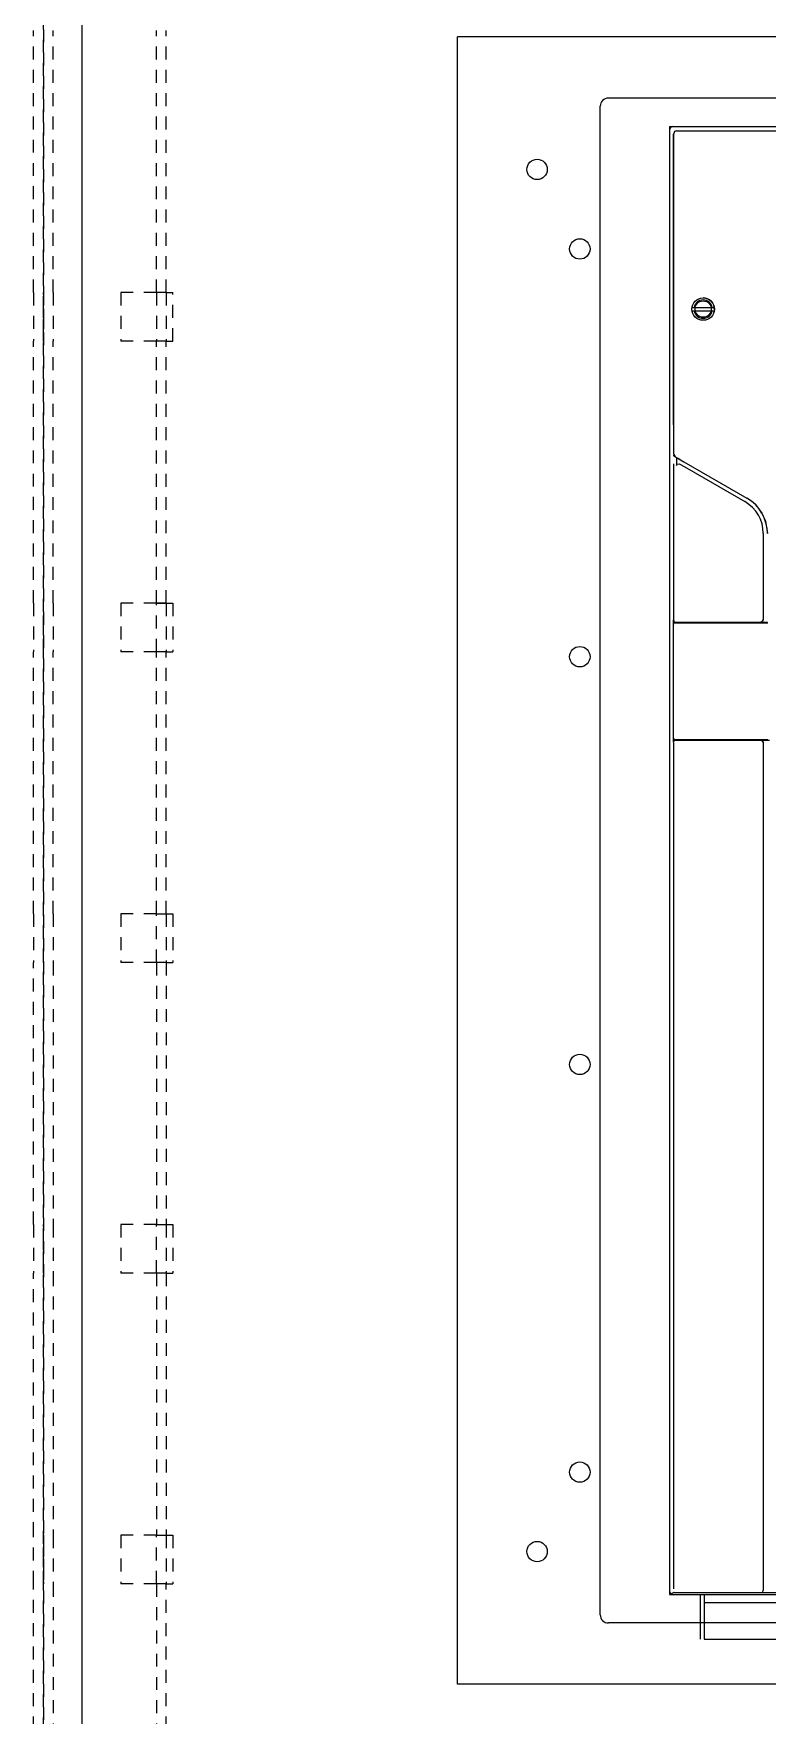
# Model space of a CAD drawing. Header units: inches. Extents: x 6 to 369, y -225 to 2.
# Drawn here: x 86.93 to 94.01, y -37.5 to -21.26 of the extents above; entities that cross this region are included whole.
import ezdxf

# ---------------------------------------------------------------- set-up
doc = ezdxf.new("R2010")
doc.units = ezdxf.units.IN
doc.header["$MEASUREMENT"] = 0
doc.linetypes.add('DOT2', pattern=[0.125, 0, -0.125])
doc.linetypes.add('HIDDEN2', pattern=[0.1875, 0.125, -0.0625])
for name, color, linetype in [('Cabinet', 253, 'HIDDEN2'), ('CB_E3_W_HR_3P', 10, 'Continuous'), ('CB_E3_W_HR_3P_DOOR_CUTOUT_FLUSH&EXTENDED_NO-FLANGE', 255, 'Continuous'), ('CB_E3_W_HR_3P_DOOR_CUTOUT_FLUSH_FLANGED', 2, 'Continuous'), ('D', 3, 'Continuous')]:
    doc.layers.add(name, color=color, linetype=linetype)

# ---------------------------------------------------------------- blocks, each defined once
blk = doc.blocks.new('A$C065B1C50')
at = {"layer": 'CB_E3_W_HR_3P'}
for centre in [(3.465, 15.512), (7.402, 15.512), (11.339, 15.512), (0.768, 14.626), (1.181, 13.858), (13.622, 13.858), (1.181, 9.921), (13.622, 9.921), (1.181, 5.984), (13.622, 5.984), (1.181, 2.047), (13.622, 2.047), (0.768, 1.28), (4.449, 0.394), (10.354, 0.394)]:
    blk.add_circle(centre, 0.0984, dxfattribs=at)
at = {"layer": 'CB_E3_W_HR_3P_DOOR_CUTOUT_FLUSH&EXTENDED_NO-FLANGE'}
for p, q in [((13.346, 15.315), (1.457, 15.315)), ((1.378, 0.669), (1.378, 15.236)), ((13.425, 0.669), (13.425, 15.236)), ((13.346, 0.591), (1.457, 0.591))]:
    blk.add_line(p, q, dxfattribs=at)
for centre, start, end in [((1.457, 15.236), 89.9998, 180.0002), ((13.346, 15.236), 0, 90), ((1.457, 0.669), 179.9998, 270.0002), ((13.346, 0.669), 269.9998, 0.0002)]:
    blk.add_arc(centre, 0.0787, start, end, dxfattribs=at)
at = {"layer": 'CB_E3_W_HR_3P_DOOR_CUTOUT_FLUSH_FLANGED'}
for p, q in [((0, 0), (0, 15.906)), ((14.016, 15.906), (0, 15.906)), ((14.016, 0), (14.016, 15.906)), ((14.016, 0), (0, 0))]:
    blk.add_line(p, q, dxfattribs=at)
blk = doc.blocks.new('A$C11D33752')
at = {"layer": 'Cabinet', "linetype": 'HIDDEN2'}
for p, q in [((0, 0), (0, 90)), ((0.094, 78.234), (0.094, 80.765)), ((1.094, 78.234), (1.094, 80.765)), ((1.187, 78.234), (1.187, 80.765)), ((0, 78.234), (0, 77.765)), ((0.094, 78.234), (0.094, 77.765)), ((1.094, 78.234), (0.75, 78.234)), ((0.75, 78.234), (0.75, 77.765)), ((1.094, 78.234), (1.094, 77.765)), ((1.187, 78.234), (1.094, 78.234)), ((1.187, 78.234), (1.187, 77.765)), ((1.187, 78.234), (1.25, 78.234)), ((1.25, 77.765), (1.25, 78.234)), ((0.094, 75.234), (0.094, 77.765)), ((1.094, 77.765), (0.75, 77.765)), ((1.094, 75.234), (1.094, 77.765)), ((1.187, 77.765), (1.094, 77.765)), ((1.187, 75.234), (1.187, 77.765)), ((1.187, 77.765), (1.25, 77.765)), ((0, 74.765), (0, 75.234)), ((0.094, 75.234), (0.094, 74.765)), ((1.094, 75.234), (0.75, 75.234)), ((0.75, 75.234), (0.75, 74.765)), ((1.094, 74.765), (1.094, 75.234)), ((1.094, 75.234), (1.187, 75.234)), ((1.187, 75.234), (1.094, 75.234)), ((1.187, 75.234), (1.187, 74.765)), ((1.187, 75.234), (1.25, 75.234)), ((1.25, 75.234), (1.25, 74.765)), ((0.094, 72.234), (0.094, 74.765)), ((1.094, 74.765), (0.75, 74.765)), ((1.094, 72.234), (1.094, 74.765)), ((1.187, 74.765), (1.094, 74.765)), ((1.187, 74.765), (1.094, 74.765)), ((1.187, 72.234), (1.187, 74.765)), ((1.187, 74.765), (1.25, 74.765)), ((0, 71.765), (0, 72.234)), ((0.094, 72.234), (0.094, 71.765)), ((1.094, 72.234), (0.75, 72.234)), ((0.75, 72.234), (0.75, 71.765)), ((1.094, 71.765), (1.094, 72.234)), ((1.094, 72.234), (1.187, 72.234)), ((1.187, 72.234), (1.187, 71.765)), ((1.187, 72.234), (1.25, 72.234)), ((1.25, 72.234), (1.25, 71.765)), ((0.094, 71.765), (0.094, 69.234)), ((1.094, 71.765), (0.75, 71.765)), ((1.094, 71.765), (1.094, 69.234)), ((1.187, 71.765), (1.094, 71.765)), ((1.187, 71.765), (1.187, 69.234)), ((1.187, 71.765), (1.25, 71.765)), ((0, 68.765), (0, 69.234)), ((0.094, 69.234), (0.094, 68.765)), ((1.094, 69.234), (0.75, 69.234)), ((0.75, 69.234), (0.75, 68.765)), ((1.094, 69.234), (1.187, 69.234)), ((1.094, 68.765), (1.094, 69.234)), ((1.187, 69.234), (1.187, 68.765)), ((1.187, 69.234), (1.25, 69.234)), ((1.25, 69.234), (1.25, 68.765)), ((0.094, 68.765), (0.094, 66.234)), ((1.094, 68.765), (0.75, 68.765)), ((1.094, 68.765), (1.094, 66.234)), ((1.187, 68.765), (1.094, 68.765)), ((1.187, 68.765), (1.187, 66.234)), ((1.187, 68.765), (1.25, 68.765)), ((0, 65.765), (0, 66.234)), ((0.094, 66.234), (0.094, 65.765)), ((1.094, 66.234), (0.75, 66.234)), ((0.75, 66.234), (0.75, 65.765)), ((1.094, 66.234), (1.187, 66.234)), ((1.094, 65.765), (1.094, 66.234)), ((1.187, 66.234), (1.187, 65.765)), ((1.187, 66.234), (1.25, 66.234)), ((1.25, 66.234), (1.25, 65.765)), ((0.094, 65.765), (0.094, 63.234)), ((1.094, 65.765), (0.75, 65.765)), ((1.094, 65.765), (1.094, 63.234)), ((1.187, 65.765), (1.094, 65.765)), ((1.187, 65.765), (1.25, 65.765)), ((1.187, 63.234), (1.187, 65.765))]:
    blk.add_line(p, q, dxfattribs=at)

msp = doc.modelspace()

# ---------------------------------------------------------------- linework, layer by layer
at = {"layer": 'Cabinet', "color": 7, "linetype": 'HIDDEN2'}
for p, q in [((87.02061, -11.99835), (87.02061, -101.99835)), ((86.92686, -23.76385), (86.92686, -21.23285)), ((86.92686, -23.76385), (86.92686, -24.23285)), ((87.02061, -24.23285), (87.02061, -23.76385)), ((86.92686, -26.76385), (86.92686, -24.23285)), ((86.92686, -26.76385), (86.92686, -27.23285)), ((87.02061, -27.23285), (87.02061, -26.76385)), ((86.92686, -29.76385), (86.92686, -27.23285)), ((86.92686, -29.76385), (86.92686, -30.23285)), ((87.02061, -30.23285), (87.02061, -29.76385)), ((86.92686, -32.76385), (86.92686, -30.23285)), ((86.92686, -32.76385), (86.92686, -33.23285)), ((87.02061, -33.23285), (87.02061, -32.76385)), ((86.92686, -35.76385), (86.92686, -33.23285)), ((86.92686, -36.23285), (86.92686, -35.76385)), ((87.02061, -35.76385), (87.02061, -36.23285)), ((86.92686, -38.76385), (86.92686, -36.23285))]:
    msp.add_line(p, q, dxfattribs=at)
at = {"layer": 'Cabinet', "color": 7, "linetype": 'DOT2'}
msp.add_line((93.06799, -22.16254), (103.77665, -22.16254), dxfattribs=at)
msp.add_line((93.06799, -22.16254), (103.77665, -22.16254), dxfattribs=at)
at = {"layer": 'CB_E3_W_HR_3P', "color": 7}
for p, q in [((93.06799, -22.16254), (93.40264, -22.16254)), ((93.06799, -22.16254), (93.06799, -36.33577)), ((93.06799, -22.19403), (93.06799, -36.30428)), ((93.09948, -22.16254), (93.40264, -22.16254)), ((93.10433, -22.23412), (93.10433, -25.04348)), ((93.10736, -22.22947), (93.10838, -22.22947)), ((93.10736, -22.22947), (93.10736, -25.32462)), ((93.1352, -22.20327), (93.13697, -22.20327)), ((93.13593, -22.20191), (93.22122, -22.20191)), ((93.22122, -22.20191), (103.62343, -22.20191)), ((93.40264, -22.16254), (103.44201, -22.16254)), ((93.40264, -22.16254), (103.44201, -22.16254)), ((93.46867, -23.85545), (93.47, -23.85545)), ((93.28875, -23.9086), (93.49684, -23.9086)), ((93.28875, -23.9401), (93.49684, -23.9401)), ((93.29386, -23.96372), (93.29538, -23.96372)), ((93.31579, -23.99325), (93.31692, -23.99325)), ((93.49021, -23.88498), (93.49206, -23.88498)), ((93.10736, -25.32462), (93.10838, -25.3252)), ((93.10396, -25.33857), (93.10513, -25.33925)), ((93.10513, -25.33925), (93.13519, -25.3566)), ((93.10736, -25.41927), (93.10736, -26.92632)), ((93.13519, -25.3566), (93.13519, -25.43326)), ((93.13519, -25.3566), (93.16695, -25.37494)), ((93.13519, -25.3566), (93.20744, -25.39831)), ((93.174, -25.42447), (93.23307, -25.45857)), ((93.20744, -25.39831), (93.81602, -25.74968)), ((93.23307, -25.45857), (93.79634, -25.78377)), ((93.9735, -26.09063), (93.9735, -26.92632)), ((93.10282, -26.92632), (93.10513, -26.92632)), ((93.10282, -26.92632), (93.10282, -28.10743)), ((93.12251, -26.94601), (93.12482, -26.94601)), ((93.12311, -26.95388), (93.22153, -26.95388)), ((93.12482, -26.94601), (93.22322, -26.94601)), ((93.21305, -26.94601), (93.21305, -26.95388)), ((93.21606, -26.94601), (93.21606, -26.95388)), ((93.22153, -26.95388), (94.01681, -26.95388)), ((93.22322, -26.94601), (93.95382, -26.94601)), ((93.96366, -26.94024), (93.95382, -26.94601)), ((93.95382, -26.94601), (94.01287, -26.94601)), ((93.96868, -26.92632), (93.96366, -26.94024)), ((93.10342, -26.97356), (93.10342, -28.06018)), ((93.12251, -28.08774), (93.12482, -28.08774)), ((93.12311, -28.07986), (93.22153, -28.07986)), ((93.12482, -28.08774), (93.22322, -28.08774)), ((93.21305, -28.07986), (93.21305, -28.08774)), ((93.21606, -28.07986), (93.21606, -28.08774)), ((93.22153, -28.07986), (94.01681, -28.07986)), ((93.22322, -28.08774), (93.95382, -28.08774)), ((93.95382, -28.08774), (93.96366, -28.09351)), ((93.95382, -28.08774), (94.03256, -28.08774)), ((93.96366, -28.09351), (93.96673, -28.10743)), ((93.10282, -28.10743), (93.10513, -28.10743)), ((93.10736, -28.11168), (93.10736, -36.28273)), ((93.9735, -28.10743), (93.9735, -36.28689)), ((93.10827, -36.31608), (93.06799, -36.33577)), ((93.06799, -36.33577), (93.40264, -36.33577)), ((93.09949, -36.33577), (93.40264, -36.33577)), ((93.10827, -36.31608), (93.17626, -36.31608)), ((93.17626, -36.31608), (103.66838, -36.31608)), ((93.29239, -36.31812), (93.91923, -36.31812)), ((93.36327, -36.33577), (93.36327, -36.76884)), ((93.40264, -36.33577), (93.40264, -36.76884)), ((93.40264, -36.33577), (103.44201, -36.33577)), ((93.40264, -36.33577), (103.44201, -36.33577)), ((93.40264, -36.33577), (93.40264, -36.41451)), ((93.95382, -36.31839), (93.95382, -36.31863)), ((93.96774, -36.30501), (93.96366, -36.30855)), ((93.9735, -36.2987), (93.96774, -36.30501)), ((93.9735, -36.28689), (93.9735, -36.2987)), ((93.9735, -36.2987), (93.9735, -36.29886)), ((93.40264, -36.41451), (96.20809, -36.41451)), ((93.40264, -36.41451), (93.40264, -36.76884)), ((93.40264, -36.76884), (103.44201, -36.76884)), ((93.40264, -36.76884), (95.41029, -36.76884)), ((93.40264, -36.76884), (103.44201, -36.76884))]:
    msp.add_line(p, q, dxfattribs=at)
for points in [[(93.09948, -22.16254), (93.07721, -22.17176), (93.06799, -22.19403)], [(93.13593, -22.20191), (93.11645, -22.20998), (93.10838, -22.22947)], [(93.10838, -25.3252), (93.12215, -25.34907)], [(93.13518, -25.43326), (93.14227, -25.42071), (93.16079, -25.41899), (93.174, -25.42447)], [(93.89683, -25.81298), (93.95788, -25.89503), (93.99362, -25.97257), (94.01287, -26.09062)], [(93.10282, -26.92632), (93.10859, -26.94024), (93.12251, -26.94601)], [(93.10513, -26.92632), (93.1109, -26.94024), (93.12482, -26.94601)], [(93.12251, -28.08774), (93.10859, -28.09351), (93.10282, -28.10743)], [(93.12482, -28.08774), (93.1109, -28.09351), (93.10513, -28.10743)], [(93.06799, -36.30428), (93.07722, -36.32654), (93.09949, -36.33577)], [(93.11828, -36.31322), (93.22322, -36.31812)], [(93.95382, -36.31839), (93.96774, -36.31262)]]:
    msp.add_lwpolyline(points, dxfattribs=at)
for centre, radius in [((93.39279, -23.92435), 0.10827), ((93.3928, -23.92435), 0.10827), ((93.39279, -23.92435), 0.07874)]:
    msp.add_circle(centre, radius, dxfattribs=at)
for centre, radius, start, end in [((93.39279, -23.92435), 0.08858, 10.240931, 169.759069), ((93.39279, -23.92435), 0.10827, 356.149952, 90), ((93.39279, -23.92435), 0.08858, 190.239122, 349.760878), ((93.61917, -26.09063), 0.35433, 0.000306, 59.999694), ((93.61917, -26.09063), 0.3937, 0.00142, 60), ((93.61917, -26.09063), 0.3937, 0.000265, 60.000161), ((93.12311, -26.97356), 0.01969, 89.999439, 180.000561), ((93.95382, -26.92632), 0.01969, 270.000001, 286.912922), ((93.95382, -26.92632), 0.01969, 320.68127, 0), ((93.12311, -28.06018), 0.01969, 180, 270.002686), ((93.95382, -28.10743), 0.01969, 73.087075, 90), ((93.95382, -28.10743), 0.01969, 0, 44.280816), ((93.95361, -36.29874), 0.01989, 270.593579, 323.287687), ((93.95361, -36.29874), 0.01989, 354.196039, 359.656885)]:
    msp.add_arc(centre, radius, start, end, dxfattribs=at)
at = {"layer": 'D', "color": 7}
msp.add_line((87.39561, -101.37335), (87.39561, -13.24835), dxfattribs=at)

# ---------------------------------------------------------------- block references
at = {"layer": 'Cabinet', "color": 7, "linetype": 'DOT2'}
msp.add_blockref('A$C065B1C50', (91.02075, -37.20191), dxfattribs=at)
at = {"layer": 'D', "color": 7}
msp.add_blockref('A$C11D33752', (87.02061, -101.99835), dxfattribs=at)

doc.saveas('drawing.dxf')
